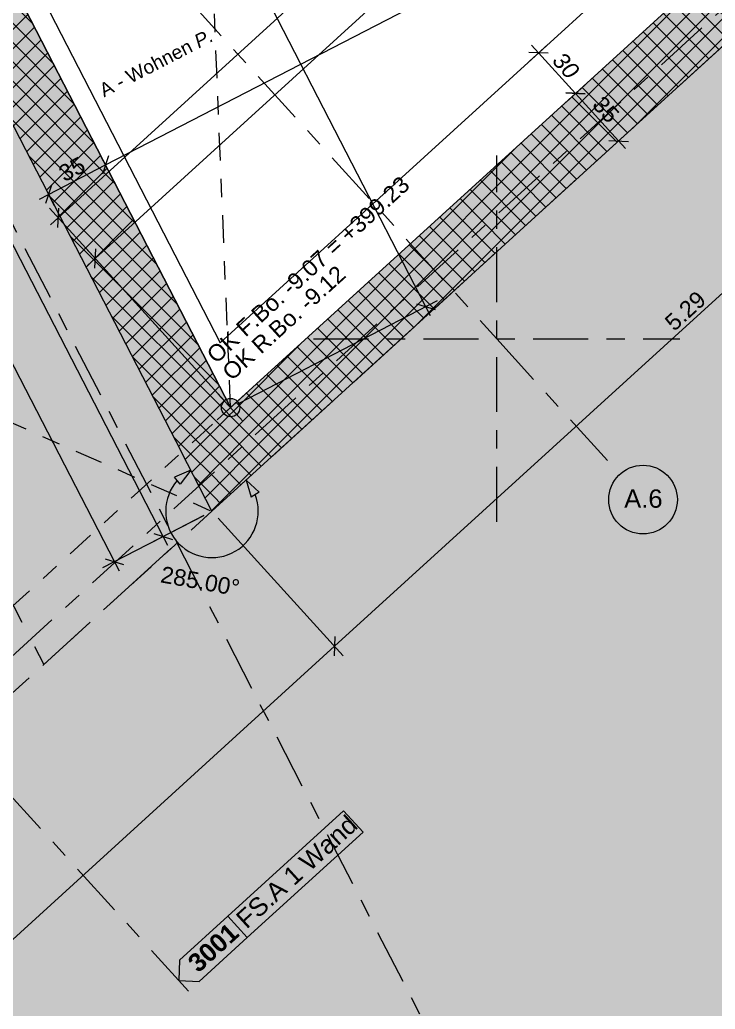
# Model space of a CAD drawing. Header units: metres. Extents: x 2688579.7 to 2688666, y 1281656.9 to 1281721.4.
# Drawn here: x 2688613.87 to 2688617.67, y 1281664.22 to 1281669.62 of the extents above; entities that cross this region are included whole.
import ezdxf

# ---------------------------------------------------------------- set-up
doc = ezdxf.new("R2010")
doc.units = ezdxf.units.M
doc.header["$PDMODE"] = 2
doc.header["$PDSIZE"] = -2
for name, pattern in [('Strich 9_3mm', [0.6, 0.45, -0.15]), ('Strichpunkt 3_1_1mm Achsen', [0.25, 0.15, -0.05, 0, -0.05]), ('Strichpunkt 6_1_1mm', [0.39999999999999997, 0.3, -0.05, 0, -0.05]), ('Strichpunkt 6_2_2mm Schnitt', [0.5, 0.3, -0.1, 0, -0.1])]:
    doc.linetypes.add(name, pattern=pattern)
for name, color, linetype in [('00 11 Geometer', 7, 'Continuous'), ('00 14 Achsen', 7, 'Continuous'), ('00 73 Schnittlinien', 7, 'Continuous'), ('00 80 Plangrafik', 7, 'Continuous'), ('01 11 AW tragend', 7, 'Continuous'), ('02 11 Fundamente', 7, 'Continuous'), ('02 12 Unterzüge_Deckenabsätze', 7, 'Continuous'), ('03 14 Rampen', 7, 'Continuous'), ('07 11 Bemassung aussen', 7, 'Continuous'), ('07 12 Bemassung innen', 7, 'Continuous'), ('07 13 Höhenkoten', 7, 'Continuous'), ('08 11 Beschriftung allgemein', 7, 'Continuous'), ('09 11 Raumdefinitionen.SIA 416', 7, 'Continuous')]:
    doc.layers.add(name, color=color, linetype=linetype)
doc.styles.add('ERSTELLTER_STIL_1', font='arial.ttf')
doc.styles.add('ERSTELLTER_STIL_2', font='')
doc.styles.add('ERSTELLTER_STIL_3', font='')
doc.styles.get('ERSTELLTER_STIL_2').set_extended_font_data('Arial', italic=True)
doc.styles.get('ERSTELLTER_STIL_3').set_extended_font_data('Arial', bold=True)
doc.dimstyles.new('ERSTELLTER_STIL__1', dxfattribs={"dimtxt": 0.08999999761581422, "dimasz": 0.07125000000000001, "dimexe": 0.18, "dimexo": 0.0625, "dimgap": 0.09, "dimtad": 1, "dimzin": 0, "dimdsep": 46, "dimtxsty": 'ERSTELLTER_STIL_2', "dimblk": 'ARROWHEAD_6', "dimblk1": 'ARROWHEAD_6', "dimblk2": 'ARROWHEAD_6', "dimcen": 0.09, "dimse1": 1, "dimse2": 1, "dimclrd": 256, "dimclre": 256, "dimclrt": 256, "dimazin": 0, "dimtfac": 1, "dimtdec": 4, "dimtmove": 0, "dimatfit": 3, "dimfxl": 1, "dimtolj": 1, "dimtzin": 0, "dimarcsym": 0})
doc.dimstyles.new('ERSTELLTER_STIL__18', dxfattribs={"dimtxt": 0.08999999761581422, "dimasz": 0.09178743961352658, "dimexe": 0.18, "dimexo": 0.04, "dimgap": 0.09, "dimtad": 1, "dimzin": 0, "dimdsep": 46, "dimtxsty": 'ERSTELLTER_STIL_1', "dimblk": 'ARROWHEAD_5', "dimblk1": 'ARROWHEAD_5', "dimblk2": 'ARROWHEAD_5', "dimcen": 0.09, "dimclrd": 7, "dimclre": 7, "dimclrt": 7, "dimazin": 0, "dimtfac": 1, "dimtdec": 4, "dimtmove": 0, "dimatfit": 3, "dimfxl": 1, "dimtolj": 1, "dimtzin": 0, "dimarcsym": 0})
doc.dimstyles.new('ERSTELLTER_STIL__2', dxfattribs={"dimtxt": 0.08999999761581422, "dimasz": 0.07125000000000001, "dimexe": 0.18, "dimexo": 0.05, "dimgap": 0.09, "dimtad": 1, "dimzin": 0, "dimdsep": 46, "dimtxsty": 'ERSTELLTER_STIL_1', "dimblk": 'ARROWHEAD_6', "dimblk1": 'ARROWHEAD_6', "dimblk2": 'ARROWHEAD_6', "dimcen": 0.09, "dimclrd": 7, "dimclre": 7, "dimclrt": 7, "dimazin": 0, "dimtfac": 1, "dimtdec": 4, "dimtmove": 0, "dimatfit": 3, "dimfxl": 1, "dimtolj": 1, "dimtzin": 0, "dimarcsym": 0})
doc.dimstyles.new('ERSTELLTER_STIL__4', dxfattribs={"dimtxt": 0.08999999761581422, "dimasz": 0.07125000000000001, "dimexe": 0.18, "dimexo": 0.05, "dimgap": 0.09, "dimtad": 1, "dimzin": 0, "dimdsep": 46, "dimtxsty": 'ERSTELLTER_STIL_1', "dimblk": 'ARROWHEAD_6', "dimblk1": 'ARROWHEAD_6', "dimblk2": 'ARROWHEAD_6', "dimcen": 0.09, "dimclrd": 7, "dimclre": 7, "dimclrt": 7, "dimazin": 0, "dimtfac": 1, "dimtdec": 4, "dimtmove": 2, "dimatfit": 3, "dimfxl": 1, "dimtolj": 1, "dimtzin": 0, "dimarcsym": 0})
pattern_1 = [(44.99999999999999, (-190.4483196355036, -7.138988810048026), (-0.05303300858899104, 0.05303300858899108), []), (135.0000000000002, (-190.4483196355036, -7.138988810048026), (0.0530330085889909, 0.05303300858899123), [])]

# ---------------------------------------------------------------- blocks, each defined once
blk = doc.blocks.new('*D1')
at = {"layer": '07 12 Bemassung innen', "color": 253, "linetype": 'Continuous', "lineweight": 13, "true_color": 0x9f9f9f, "transparency": 16777216}
for p, q in [((224.3427606280835, 20.64616028430637), (224.2387443316648, 20.55152413527052)), ((224.2907524798741, 20.59884220978844), (224.2528980202598, 20.64044872835593)), ((224.3437264653287, 20.59634083715301), (224.2377784944196, 20.60134358242388)), ((224.4926430666602, 20.3769406284875), (224.2907524798741, 20.59884220978844)), ((224.5446512148695, 20.42425870300542), (224.4406349184508, 20.32962255396958)), ((224.4396690812056, 20.37944200112293), (224.5456170521147, 20.37443925585207)), ((224.5304975262745, 20.33533410992002), (224.4926430666602, 20.3769406284875))]:
    blk.add_line(p, q, dxfattribs=at)
at = {"layer": '07 12 Bemassung innen', "color": 253, "lineweight": 13, "true_color": 0x9f9f9f, "transparency": 16777216, "insert": (224.3590498825931, 20.55052248385023), "char_height": 0.08999999761581422, "attachment_point": 7, "rotation": 312.2965650796991, "style": 'ERSTELLTER_STIL_2'}
blk.add_mtext('\\A1;{\\pql;\\fArial|b0|i1|c0|p38;30}', dxfattribs=at)
blk = doc.blocks.new('ARROWHEAD_6')
at = {"color": 0, "linetype": 'Continuous', "lineweight": 0}
for p, q in [((0, 0), (-1, 0)), ((-0.5, -0.5), (0.5, 0.5))]:
    blk.add_line(p, q, dxfattribs=at)
blk = doc.blocks.new('*D12')
at = {"layer": '07 11 Bemassung aussen', "color": 7, "linetype": 'Continuous', "lineweight": 5, "transparency": 16777216}
for p, q in [((223.2236915756045, 17.30895416222564), (222.5404014583415, 18.05997072957212)), ((218.0834199205262, 12.72728976500503), (223.1763735041531, 17.36096231322492)), ((218.1307379919776, 12.67528161400575), (217.4474478747146, 13.42629818135223)), ((218.0418133997267, 12.68943530784386), (218.0834199205262, 12.72728976500503))]:
    blk.add_line(p, q, dxfattribs=at)
at = {"layer": '07 11 Bemassung aussen', "color": 7, "linetype": 'Continuous', "lineweight": 18, "transparency": 16777216}
for p, q in [((223.1788748799119, 17.41393629853199), (223.1738721283943, 17.30798832791785)), ((218.085921296285, 12.7802637503121), (218.0809185447674, 12.67431577969797))]:
    blk.add_line(p, q, dxfattribs=at)
at = {"layer": '07 11 Bemassung aussen', "color": 7, "lineweight": 18, "transparency": 16777216, "insert": (220.51355138123, 14.9606054808839), "char_height": 0.08999999761581422, "attachment_point": 7, "rotation": 42.29656170147634, "style": 'ERSTELLTER_STIL_1'}
blk.add_mtext('\\A1;{\\pql;\\fArial|b0|i0|c0|p38;6.88\\fArial|b0|i0|c0|p38;\\A1{\\H.66x;\\S5^  ;}}', dxfattribs=at)
blk = doc.blocks.new('*D13')
at = {"layer": '07 11 Bemassung aussen', "color": 7, "linetype": 'Continuous', "lineweight": 5, "transparency": 16777216}
for p, q in [((227.138000304786, 20.87027169749154), (226.4547099775438, 21.62128849562995)), ((227.0906822333346, 20.92227984849082), (227.132288754134, 20.96013430565199)), ((223.1763735041531, 17.36096231322492), (227.0906822333346, 20.92227984849082)), ((218.0834199205262, 12.72728976500503), (223.1763735041531, 17.36096231322492))]:
    blk.add_line(p, q, dxfattribs=at)
at = {"layer": '07 11 Bemassung aussen', "color": 7, "linetype": 'Continuous', "lineweight": 18, "transparency": 16777216}
for p, q in [((227.0881808575758, 20.86930586318375), (227.0931836090934, 20.97525383379789)), ((223.1788748799119, 17.41393629853199), (223.1738721283943, 17.30798832791785))]:
    blk.add_line(p, q, dxfattribs=at)
at = {"layer": '07 11 Bemassung aussen', "color": 7, "lineweight": 18, "transparency": 16777216, "insert": (225.0328564670389, 19.07436332488127), "char_height": 0.08999999761581422, "attachment_point": 7, "rotation": 42.29656170147634, "style": 'ERSTELLTER_STIL_1'}
blk.add_mtext('\\A1;{\\pql;\\fArial|b0|i0|c0|p38;5.29}', dxfattribs=at)
blk = doc.blocks.new('*D74')
at = {"layer": '07 12 Bemassung innen', "color": 7, "linetype": 'Continuous', "lineweight": 5, "transparency": 16777216}
for p, q in [((224.5446512148695, 20.42425870300544), (224.4406349184508, 20.3296225539696)), ((224.4926430666602, 20.37694062848752), (224.4547886070458, 20.418547147055)), ((224.7281819264827, 20.1180556240676), (224.4926430666602, 20.37694062848752)), ((224.7801900746921, 20.16537369858552), (224.6761737782734, 20.07073754954968)), ((224.7660363860971, 20.07644910550012), (224.7281819264827, 20.1180556240676))]:
    blk.add_line(p, q, dxfattribs=at)
at = {"layer": '07 12 Bemassung innen', "color": 7, "linetype": 'Continuous', "lineweight": 18, "transparency": 16777216}
for p, q in [((224.5456170521147, 20.37443925585209), (224.4396690812056, 20.37944200112295)), ((224.6752079410281, 20.12055699670303), (224.7811559119373, 20.11555425143217))]:
    blk.add_line(p, q, dxfattribs=at)
at = {"layer": '07 12 Bemassung innen', "color": 7, "lineweight": 18, "transparency": 16777216, "insert": (224.5777646058973, 20.31012919098982), "char_height": 0.08999999761581422, "attachment_point": 7, "rotation": 312.2965650796981, "style": 'ERSTELLTER_STIL_1'}
blk.add_mtext('\\A1;{\\pql;\\fArial|b0|i0|c0|p38;35}', dxfattribs=at)
blk = doc.blocks.new('*D284')
at = {"layer": '07 11 Bemassung aussen', "color": 7, "linetype": 'Continuous', "lineweight": 5, "transparency": 16777216}
for p, q in [((216.7195281875373, 27.84945029425961), (217.2708015965317, 28.13395101678583)), ((216.7562139012006, 27.93168209205866), (216.782010597234, 27.88169616430132)), ((216.782010597234, 27.88169616430132), (221.9736874984406, 17.82185027599513)), ((221.9112050887439, 17.78960440595342), (222.4623211161917, 18.07402390714195)), ((221.9736874984406, 17.82185027599513), (221.999484194474, 17.77186434823779))]:
    blk.add_line(p, q, dxfattribs=at)
at = {"layer": '07 11 Bemassung aussen', "color": 7, "linetype": 'Continuous', "lineweight": 18, "transparency": 16777216}
for p, q in [((216.8325323464278, 27.86557000981867), (216.7314888480402, 27.89782231878397)), ((221.9231657492468, 17.83797643047778), (222.0242092476344, 17.80572412151248))]:
    blk.add_line(p, q, dxfattribs=at)
at = {"layer": '07 11 Bemassung aussen', "color": 7, "lineweight": 18, "transparency": 16777216, "insert": (219.3253520463583, 22.9927452019452), "char_height": 0.08999999761581422, "attachment_point": 7, "rotation": 297.29731615814705, "style": 'ERSTELLTER_STIL_1'}
blk.add_mtext('\\A1;{\\pql;\\fArial|b0|i0|c0|p38;11.32}', dxfattribs=at)
blk = doc.blocks.new('*D309')
at = {"layer": '07 11 Bemassung aussen', "color": 7, "linetype": 'Continuous', "lineweight": 5, "transparency": 16777216}
for p, q in [((218.8905795600228, 24.45010260942021), (217.0486022119398, 28.01927854314592)), ((219.1127231065398, 24.56474626619286), (218.8280971503261, 24.4178567393785)), ((222.2402791131463, 17.95943265483972), (218.8905795600228, 24.45010260942021)), ((222.4623211161917, 18.07402390714194), (222.1777967034496, 17.92718678479801)), ((222.2660758091797, 17.90944672708238), (222.2402791131463, 17.95943265483972))]:
    blk.add_line(p, q, dxfattribs=at)
at = {"layer": '07 11 Bemassung aussen', "color": 7, "linetype": 'Continuous', "lineweight": 18, "transparency": 16777216}
for p, q in [((218.840057810829, 24.46622876390285), (218.9411013092166, 24.43397645493756)), ((222.1897573639525, 17.97555880932237), (222.2908008623401, 17.94330650035707))]:
    blk.add_line(p, q, dxfattribs=at)
at = {"layer": '07 11 Bemassung aussen', "color": 7, "lineweight": 18, "transparency": 16777216, "insert": (220.514810453717, 21.33873633488142), "char_height": 0.08999999761581422, "attachment_point": 7, "rotation": 297.29731615814705, "style": 'ERSTELLTER_STIL_1'}
blk.add_mtext('\\A1;{\\pql;\\fArial|b0|i0|c0|p38;7.30\\fArial|b0|i0|c0|p38;\\A1{\\H.66x;\\S5^  ;}}', dxfattribs=at)
blk = doc.blocks.new('*D341')
at = {"layer": '07 12 Bemassung innen', "color": 7, "linetype": 'Continuous', "lineweight": 5, "transparency": 16777216}
for p, q in [((221.9577557152185, 19.92412719427505), (221.8932639751351, 20.0490920136684)), ((221.6144862947247, 19.82609682867263), (221.9255098451768, 19.98660960397172)), ((221.6467321647665, 19.76361441897595), (221.582240424683, 19.8885792383693)), ((221.5645003669674, 19.80030013263926), (221.6144862947247, 19.82609682867263))]:
    blk.add_line(p, q, dxfattribs=at)
at = {"layer": '07 12 Bemassung innen', "color": 7, "linetype": 'Continuous', "lineweight": 18, "transparency": 16777216}
for p, q in [((221.9416359996594, 20.03713135316553), (221.9093836906942, 19.93608785477792)), ((221.6306124492074, 19.87661857786643), (221.5983601402421, 19.77557507947882))]:
    blk.add_line(p, q, dxfattribs=at)
at = {"layer": '07 12 Bemassung innen', "color": 7, "lineweight": 18, "transparency": 16777216, "insert": (221.7010514120308, 19.8910269841001), "char_height": 0.08999999761581422, "attachment_point": 7, "rotation": 27.29731615814707, "style": 'ERSTELLTER_STIL_1'}
blk.add_mtext('\\A1;{\\pql;\\fArial|b0|i0|c0|p38;35}', dxfattribs=at)
blk = doc.blocks.new('*D342')
at = {"layer": '07 12 Bemassung innen', "color": 7, "linetype": 'Continuous', "lineweight": 5, "transparency": 16777216}
for p, q in [((226.1567840823363, 22.17028209395161), (226.4678076327882, 22.33079486925064)), ((226.3891068708716, 21.72011319987739), (226.1245382122946, 22.23276450364828)), ((221.9255098451768, 19.98660960397172), (226.1567840823363, 22.17028209395161)), ((221.9577557152185, 19.92412719427505), (221.8932639751351, 20.0490920136684)), ((221.6144862947247, 19.82609682867263), (221.9255098451768, 19.98660960397172))]:
    blk.add_line(p, q, dxfattribs=at)
at = {"layer": '07 12 Bemassung innen', "color": 7, "linetype": 'Continuous', "lineweight": 18, "transparency": 16777216}
for p, q in [((226.172910236819, 22.22080384314542), (226.1406579278537, 22.11976034475781)), ((221.9416359996594, 20.03713135316553), (221.9093836906942, 19.93608785477792))]:
    blk.add_line(p, q, dxfattribs=at)
at = {"layer": '07 12 Bemassung innen', "color": 7, "lineweight": 18, "transparency": 16777216, "insert": (223.9264987810749, 21.03953401184172), "char_height": 0.08999999761581422, "attachment_point": 7, "rotation": 27.29731615814707, "style": 'ERSTELLTER_STIL_1'}
blk.add_mtext('\\A1;{\\pql;\\fArial|b0|i0|c0|p38;4.76}', dxfattribs=at)
blk = doc.blocks.new('*D356')
at = {"layer": '07 12 Bemassung innen', "color": 7, "linetype": 'Continuous', "lineweight": 5, "transparency": 16777216}
for p, q in [((218.6351433675081, 28.97929218422227), (218.4975609886803, 29.24588379889543)), ((218.6976257772047, 29.01153805426398), (218.5726609578114, 28.94704631418056)), ((223.6751954674987, 19.21324773273557), (218.6351433675081, 28.97929218422227)), ((223.7376778771954, 19.24549360277728), (222.6530325200477, 18.68573072875051)), ((223.7009921635321, 19.16326180497823), (223.6751954674987, 19.21324773273557))]:
    blk.add_line(p, q, dxfattribs=at)
at = {"layer": '07 12 Bemassung innen', "color": 7, "linetype": 'Continuous', "lineweight": 18, "transparency": 16777216}
for p, q in [((218.5846216183143, 28.99541833870492), (218.6856651167019, 28.96316602973963)), ((223.6246737183049, 19.22937388721822), (223.7257172166925, 19.19712157825293))]:
    blk.add_line(p, q, dxfattribs=at)
at = {"layer": '07 12 Bemassung innen', "color": 7, "lineweight": 18, "transparency": 16777216, "insert": (221.2664028214178, 23.92122963279719), "char_height": 0.08999999761581422, "attachment_point": 7, "rotation": 297.29731615814705, "style": 'ERSTELLTER_STIL_1'}
blk.add_mtext('\\A1;{\\pql;\\fArial|b0|i0|c0|p38;10.99}', dxfattribs=at)
blk = doc.blocks.new('*D357')
at = {"layer": '07 12 Bemassung innen', "color": 7, "linetype": 'Continuous', "lineweight": 5, "transparency": 16777216}
for p, q in [((218.4975609886803, 29.24588379889543), (217.9242931635974, 30.35669752686799)), ((218.560043398377, 29.27812966893714), (218.4350785789836, 29.21363792885372)), ((218.6351433675081, 28.97929218422227), (218.4975609886803, 29.24588379889543)), ((218.6976257772047, 29.01153805426398), (218.5726609578114, 28.94704631418056)), ((223.6751954674987, 19.21324773273557), (218.6351433675081, 28.97929218422227))]:
    blk.add_line(p, q, dxfattribs=at)
at = {"layer": '07 12 Bemassung innen', "color": 7, "linetype": 'Continuous', "lineweight": 18, "transparency": 16777216}
for p, q in [((218.4470392394865, 29.26200995337808), (218.5480827378741, 29.22975764441278)), ((218.5846216183143, 28.99541833870492), (218.6856651167019, 28.96316602973963))]:
    blk.add_line(p, q, dxfattribs=at)
at = {"layer": '07 12 Bemassung innen', "color": 7, "lineweight": 18, "transparency": 16777216, "insert": (218.5895707809866, 29.19842832476718), "char_height": 0.08999999761581422, "attachment_point": 7, "rotation": 297.29731615814705, "style": 'ERSTELLTER_STIL_1'}
blk.add_mtext('\\A1;{\\pql;\\fArial|b0|i0|c0|p38;30}', dxfattribs=at)
blk = doc.blocks.new('*D405')
at = {"layer": '07 12 Bemassung innen', "color": 7, "linetype": 'Continuous', "lineweight": 5, "transparency": 16777216}
for p, q in [((225.782644118035, 23.03775668600393), (228.7652415954914, 25.75138473380771)), ((226.4892606975026, 22.26110167274419), (225.735326043517, 23.08976483421328)), ((221.8683355962497, 19.47643891759612), (225.782644118035, 23.03775668600392)), ((222.5749521757173, 18.69978390433639), (221.8210175217318, 19.52844706580548)), ((221.8267290776822, 19.43858445798178), (221.8683355962497, 19.47643891759612))]:
    blk.add_line(p, q, dxfattribs=at)
at = {"layer": '07 12 Bemassung innen', "color": 7, "linetype": 'Continuous', "lineweight": 18, "transparency": 16777216}
for p, q in [((225.7851454906704, 23.09073067145847), (225.7801427453995, 22.98478270054938)), ((221.8708369688851, 19.52941290305067), (221.8658342236143, 19.42346493214157))]:
    blk.add_line(p, q, dxfattribs=at)
at = {"layer": '07 12 Bemassung innen', "color": 7, "lineweight": 18, "transparency": 16777216, "insert": (223.724818459403, 21.18984003988773), "char_height": 0.08999999761581422, "attachment_point": 7, "rotation": 42.296565079697814, "style": 'ERSTELLTER_STIL_1'}
blk.add_mtext('\\A1;{\\pql;\\fArial|b0|i0|c0|p38;5.29}', dxfattribs=at)
blk = doc.blocks.new('*D488')
at = {"layer": '07 12 Bemassung innen', "color": 7, "linetype": 'Continuous', "lineweight": 5, "transparency": 16777216}
for p, q in [((226.4892606975026, 22.26110167274419), (225.5334355922406, 23.31166626657319)), ((221.6664451449733, 19.69834034995605), (225.5807536667585, 23.25965811836384)), ((222.5749521757174, 18.6997839043364), (221.6191270704554, 19.7503484981654)), ((221.6248386264058, 19.66048589034171), (221.6664451449733, 19.69834034995605))]:
    blk.add_line(p, q, dxfattribs=at)
at = {"layer": '07 12 Bemassung innen', "color": 7, "linetype": 'Continuous', "lineweight": 18, "transparency": 16777216}
for p, q in [((225.5832550393939, 23.31263210381838), (225.5782522941231, 23.20668413290929)), ((221.6689465176087, 19.75131433541059), (221.6639437723379, 19.6453663645015))]:
    blk.add_line(p, q, dxfattribs=at)
at = {"layer": '07 12 Bemassung innen', "color": 7, "lineweight": 18, "transparency": 16777216, "insert": (223.5229280081265, 21.41174147224765), "char_height": 0.08999999761581422, "attachment_point": 7, "rotation": 42.29656507969812, "style": 'ERSTELLTER_STIL_1'}
blk.add_mtext('\\A1;{\\pql;\\fArial|b0|i0|c0|p38;5.29}', dxfattribs=at)
blk = doc.blocks.new('*D489')
at = {"layer": '07 12 Bemassung innen', "color": 7, "linetype": 'Continuous', "lineweight": 5, "transparency": 16777216}
for p, q in [((229.7754229272784, 25.16116151945131), (228.7749186988102, 26.26083374255826)), ((228.8222367733281, 26.2088255943489), (228.8638432918956, 26.24668005396324)), ((225.5807536667585, 23.25965811836384), (228.8222367733281, 26.2088255943489)), ((226.4892606975026, 22.26110167274419), (225.5334355922406, 23.31166626657319)), ((221.6664451449733, 19.69834034995605), (225.5807536667585, 23.25965811836384))]:
    blk.add_line(p, q, dxfattribs=at)
at = {"layer": '07 12 Bemassung innen', "color": 7, "linetype": 'Continuous', "lineweight": 18, "transparency": 16777216}
for p, q in [((228.8197354006927, 26.15585160889436), (228.8247381459636, 26.26179957980345)), ((225.5832550393939, 23.31263210381838), (225.5782522941231, 23.20668413290929))]:
    blk.add_line(p, q, dxfattribs=at)
at = {"layer": '07 12 Bemassung innen', "color": 7, "lineweight": 18, "transparency": 16777216, "insert": (227.2468828676225, 24.80064413620272), "char_height": 0.08999999761581422, "attachment_point": 7, "rotation": 42.29656507969812, "style": 'ERSTELLTER_STIL_1'}
blk.add_mtext('\\A1;{\\pql;\\fArial|b0|i0|c0|p38;4.38}', dxfattribs=at)
blk = doc.blocks.new('*D655')
at = {"layer": '07 11 Bemassung aussen', "linetype": 'Continuous', "lineweight": 5, "transparency": 16777216}
for points in [[(222.3908170418872, 18.32161065065665), (222.3018571808922, 18.28397733585043), (222.3325922080901, 18.24453930720876)], [(222.6937475407903, 18.26708570534438), (222.7214443831804, 18.17454918188916), (222.7640019788046, 18.20079515405041)]]:
    blk.add_hatch(color=7, dxfattribs=at).paths.add_polyline_path(points)
at = {"layer": '07 11 Bemassung aussen', "color": 7, "linetype": 'Continuous', "lineweight": 5, "transparency": 16777216}
for p, q in [((222.3908170418872, 18.32161065065665), (222.3018571808922, 18.28397733585043)), ((222.3908170418872, 18.32161065065665), (222.3325922080901, 18.24453930720876)), ((222.3325922080901, 18.24453930720876), (222.3018571808922, 18.28397733585043)), ((222.6937475407903, 18.26708570534438), (222.7640019788046, 18.20079515405041)), ((222.6937475407903, 18.26708570534438), (222.7214443831804, 18.17454918188916)), ((222.7640019788046, 18.20079515405041), (222.7214443831804, 18.17454918188916))]:
    blk.add_line(p, q, dxfattribs=at)
blk.add_arc((222.5067530519761, 18.09695430361606), 0.2528075012750562, 138.5639092126144, 21.02907565976705, dxfattribs=at)
at = {"layer": '07 11 Bemassung aussen', "color": 7, "lineweight": 18, "transparency": 16777216, "insert": (222.2207387154695, 17.70867203901509), "char_height": 0.08999999761581422, "attachment_point": 7, "rotation": 349.79649243619076, "style": 'ERSTELLTER_STIL_1'}
blk.add_mtext('\\A1;{\\pql;\\fArial|b0|i0|c0|p38;285.00°}', dxfattribs=at)
blk = doc.blocks.new('ARROWHEAD_5')
at = {"linetype": 'Continuous', "lineweight": 0}
blk.add_hatch(color=0, dxfattribs=at).paths.add_polyline_path([(-1, 0.2679), (0, 0), (-1, -0.2679)])
at = {"color": 0, "linetype": 'Continuous', "lineweight": 0}
blk.add_line((0, 0), (-1, 0), dxfattribs=at)
blk = doc.blocks.new('A$C08e27e3d')
at = {"layer": '00 73 Schnittlinien', "linetype": 'Continuous', "lineweight": 13, "true_color": 0xb1d17c}
for points in [[(32.25111314395744, 8.632193936493147), (32.88362218463098, 9.2076700779119), (32.77786929290394, 9.323903671766566), (32.1453602522304, 8.748427530347811)], [(31.98784767454976, 8.392666930931009), (32.25111314395744, 8.632193936493147), (32.1453602522304, 8.748427530347811), (31.88209478282275, 8.508900524785675)], [(31.88209478282275, 8.508900524785675), (31.87685443175891, 8.397907281994827), (31.98784767454976, 8.392666930931009)]]:
    blk.add_hatch(color=63, dxfattribs=at).paths.add_polyline_path(points)
at = {"layer": '00 80 Plangrafik', "linetype": 'Continuous', "lineweight": 13, "true_color": 0xefefef}
h = blk.add_hatch(dxfattribs=at)
h.set_pattern_fill('ERDE_2_0001', style=0, pattern_type=2)
h.set_pattern_definition([(44.99999999999999, (42.96668038851521, 26.11339535268209), (-0.1378858172737545, 0.1378858172737546), []), (44.99999999999999, (42.92071844942396, 26.15935729177334), (-0.2757716345475089, 0.2757716345475091), []), (44.99999999999999, (42.8747565103327, 26.2053192308646), (-0.2757716345475089, 0.2757716345475091), []), (135.0000000000002, (42.82879457124147, 26.25128116995585), (0.04596193909125136, 0.04596193909125165), [0.194999992847442, -0.194999992847442])])
h.paths.add_polyline_path([(4.972225564197743, 40.7256992637494), (2.760680377799417, 40.33701121977851), (2.765910786720212, 40.25078676166263), (2.779992647089983, 40.01864398628134), (2.800511909319965, 39.68037879208418), (2.825054523821251, 39.27578707752068), (2.851206441005047, 38.84466474104038), (2.876553611282475, 38.4268076810928), (2.898681985064741, 38.06201179612749), (3.010034659802471, 37.51385141075242), (3.309830333306877, 36.03803499260646), (3.746675479514721, 33.88755964865852), (4.269176572362767, 31.31542248587746), (4.825940085787863, 28.57462061123221), (5.365572493726717, 25.91815113169161), (5.836680270116176, 23.59901115422458), (5.917030114244454, 23.49087996289314), (6.133356618810069, 23.1997575242077), (6.448575242084189, 22.77555054113161), (6.825601442337955, 22.2681657166282), (7.227350677842537, 21.7275097536608), (7.616738406869075, 21.20348935519275), (7.95668008768871, 20.74601122418739), (8.075613063112257, 20.61741351645606), (8.395817224257797, 20.2711889231961), (8.862400423437776, 19.76669023930856), (9.420470512964641, 19.16327025969451), (10.01513534515075, 18.520281779255), (10.59150277230856, 17.8970775928911), (11.09468064675048, 17.35301049550385), (11.22350562592865, 17.23366066413888), (11.57034211889908, 16.91233419246377), (12.07573245881565, 16.44411561410817), (12.68021897883222, 15.88408946270175), (13.32434401210267, 15.28734027187416), (13.94864989178086, 14.70895257525508), (14.49367895102068, 14.20401090647415), (14.58744564525344, 14.13556198097402), (14.83989444503575, 13.95127640622457), (15.20774842599386, 13.68274598485218), (15.64773066375383, 13.36156251948324), (16.11656423394186, 13.01931781274416), (16.57097221218407, 12.68760366726133), (16.96767767410665, 12.39801188566111), (17.15824340410916, 12.24898562861202), (17.6713049698173, 11.84776109250828), (18.418908934782, 11.26311962991517), (19.31310186255425, 10.56384259339797), (20.26593031668492, 9.818711335521996), (21.18944086072497, 9.096507208852522), (21.99568005822539, 8.466011565954837), (22.14588124951069, 8.379483834115721), (22.55026906927199, 8.14652456001292), (23.13951988636728, 7.807069625768262), (23.84431006965463, 7.401054913503563), (24.59531598799202, 6.968416305340657), (25.32321401023748, 6.549089683401363), (25.95868050524905, 6.183010929807502), (26.10909676843983, 6.134868492478011), (26.51287857049519, 6.005861635889946), (27.09882543013953, 5.819121043143941), (27.79573686609737, 5.59777739734062), (28.53241239709311, 5.364961381580613), (29.23765154185125, 5.143803678964545), (29.84025381909623, 4.957434972593042), (30.37356590756227, 4.801082701224551), (30.91840145838907, 4.654553850625524), (31.47476045433947, 4.517848422748727), (32.04264287817628, 4.390966419546922), (32.62204871266223, 4.273907842972884), (33.21297794056014, 4.166672694979374), (33.81543054463282, 4.069260977519159), (34.41586425669365, 3.983317118639196), (35.00073679842424, 3.9104855375091), (35.57004814818964, 3.850766221123115), (36.1237982843549, 3.804159156475469), (36.66198718528517, 3.770664330560402), (37.18461482934546, 3.750281730372148), (37.69168119490087, 3.743011342904943), (38.17558495198151, 3.742587888436892), (38.62872482066996, 3.742746098721227), (39.05110083405395, 3.743485977993986), (39.44271302522125, 3.744807530491213), (39.80356142725961, 3.746710760448947), (40.13364607325673, 3.749195672103236), (40.43296699630037, 3.752262269690114), (40.72914435671959, 3.757369675533827), (41.04979829630116, 3.76597700634774), (41.39492881972075, 3.778084257944512), (41.76453593165397, 3.793691426136791), (42.15861963677648, 3.812798506737238), (42.57717993976397, 3.835405495558508), (43.020216845292, 3.861512388413253), (43.49216633168126, 3.893328395439765), (43.99746433916081, 3.933062746362923), (44.5361108350256, 3.980715467584105), (45.10810578657058, 4.036286585504683), (45.71344916109069, 4.099776126526036), (46.35214092588092, 4.171184117049545), (47.02418104823619, 4.250510583476576), (48.05725254059766, 4.375439200097203), (49.09032412185292, 4.50036789068059), (50.12339575642164, 4.625296625869714), (51.1564674087235, 4.750225376307547), (52.1895390431782, 4.875154112637064), (53.2226106242054, 5.000082805501245), (54.25568211622476, 5.125011425543057), (54.94297647989075, 5.255579925608217), (56.79338439306591, 5.607110504184851), (59.48969308901601, 6.119340778844691), (62.7146898010069, 6.732008367159477), (66.15116176230435, 7.384850886700933), (69.48189620617427, 8.017605955040807), (72.38968036588221, 8.570011189750808), (72.60056083089762, 8.624323142721963), (73.16831592916219, 8.770547631525549), (73.99561621550356, 8.983617600996737), (74.98513224474925, 9.238465995970714), (76.0395345717269, 9.510025761282645), (77.0614937512641, 9.773229841767716), (77.9536803381884, 10.00301118226111), (78.15148500621063, 10.12330856019903), (78.68403603514741, 10.44718611599712), (79.46003896230394, 10.9191219826319), (80.38819932498541, 11.4835942930799), (81.37722266049695, 12.08508118031763), (82.33581450614378, 12.66806077732161), (83.17268039923101, 13.17701121706836), (82.97934803750911, 13.48999663860295), (82.45883783293726, 14.33264969672416), (81.70038010640627, 15.56051558170815), (80.79320517880706, 17.02913948383107), (79.82654337103043, 18.59406659336909), (78.88962500396724, 20.11084210059837), (78.0716803985083, 21.43501119579509), (77.72398480099025, 21.99787988363929), (77.3762777715582, 22.56074150991333), (77.0285624289969, 23.12359800107019), (76.68084189209128, 23.68645128356285), (76.33311927962598, 24.24930328384424), (75.98539771038588, 24.81215592836735), (75.63768030315578, 25.37501114358514), (75.53792520572102, 25.53317149398379), (75.26935378905353, 25.95898782190128), (74.87800686660842, 26.57946304241989), (74.40992525184095, 27.32160007062191), (73.9111497582062, 28.11240182158965), (73.42772119915941, 28.87887121040539), (73.00568038815572, 29.54801115215145), (72.26462912149753, 30.72297882389258), (71.52360917838621, 31.89796625617815), (70.78261201649758, 33.07296805936704), (70.04162909350748, 34.24797884381812), (69.30065186709174, 35.42299321989027), (68.55967179492615, 36.59800579794238), (67.81868033468663, 37.77301118833334), (67.44664341293156, 38.36634250303678), (66.48717977261583, 39.89651273569306), (65.17526010116373, 41.98878631912102), (63.74585508599949, 44.26842768613954), (62.43393541454739, 46.36070126956752), (61.47447177423166, 47.89087150222381), (61.10243485247656, 48.48420281692729), (59.2482401750363, 47.99240514062279), (57.39570381955841, 47.49780633678063), (55.54416245725795, 47.00152685641584), (53.69295275934994, 46.50468715054352), (52.89225055860791, 46.29007024799834), (52.89283545432116, 46.29007132714172), (52.51748619879152, 46.18946272679824), (52.14210600519164, 46.08890638499226), (51.76668934717651, 45.98841163645952), (51.39123069840107, 45.88798781593574), (51.01572453252032, 45.78764425815663), (50.64016532318919, 45.68739029785794), (50.26454754406265, 45.58723526977535), (50.26490287056731, 45.58750406462227), (49.98887504157159, 45.51380886633656), (48.13468036413133, 45.02201119003207), (46.65219582942129, 44.63249577738785), (45.16805297274888, 44.24578149228132), (43.68291512289906, 43.8607478836974), (42.19744560865675, 43.47627450062102), (40.71230775880693, 43.09124089203709), (39.22816490213452, 42.70452660693056), (37.74568036742448, 42.31501119428635), (37.67548795068288, 42.54146893001153), (37.48650836681446, 43.15116283282705), (37.2111381153538, 44.03957394619286), (36.88177369583545, 45.10218331356885), (36.53081160779396, 46.23447197841502), (36.19064835076392, 47.33192098419128), (35.89368042427986, 48.29001137435757), (35.71664549439504, 48.20105801032327), (35.24001298481488, 47.96156818536075), (34.54549131565088, 47.6125973001806), (33.71478890701451, 47.19520075549337), (32.82961417901717, 46.75043395200965), (31.9716755517704, 46.31935229044), (31.22268144538566, 45.94301117149502), (30.6666755524513, 45.8224105887049), (29.16973661694175, 45.49771671191111), (26.98848275379754, 45.02459134847847), (24.37953207795903, 44.45869630577182), (21.59950270436667, 43.85569339115599), (18.90501274796088, 43.27124441199583), (16.55268032368213, 42.76101117565617), (16.02995146368806, 42.66913945794494), (14.62260453260149, 42.4217925253823), (12.57189900376576, 42.06137270882485), (10.11909435052431, 41.63028233912915), (7.505450046220517, 41.17092374715181)])
h.paths.add_polyline_path([(20.50969285236803, 33.33667135090184), (19.30145629197781, 33.06125227197689), (19.46721148662209, 32.74005822216481), (20.67544804728198, 33.01547730115124), (21.90705885702957, 30.62890918239704), (20.03895050471397, 30.20307147925667), (20.11673805779191, 29.86182509233638), (21.97212767177851, 30.28476354270581), (22.4833284107462, 29.29417838686933), (17.38173597397389, 28.13126382522705), (18.64856190586411, 22.57382237079077), (21.573532005613, 23.24057306942524), (21.9812482768381, 21.45196166645729), (23.33273241786503, 20.30982045370459), (22.35164428027534, 19.14890878700567), (23.64998228360469, 18.0515851358964), (24.63096336945648, 19.21268358877827), (24.83855071107413, 19.03725122452804), (26.91439107634355, 20.92589314839987), (28.70883540682053, 17.44868785261897), (27.7899183073099, 16.612642152595), (27.95608833432269, 16.290644257561), (28.87500543362208, 17.12668995739001), (32.05857862790802, 10.95768410529287), (35.97274193567472, 14.51928325962584), (38.41397327412295, 9.788758858204858), (52.53531242637226, 17.07620796051864), (58.92086826156458, 18.22456638840194), (58.93856802386216, 18.12614521085943), (66.22173153717608, 19.43592696900097), (66.20403183888914, 19.53434779060644), (68.35204862090615, 19.92064042331188), (71.19401457452449, 23.81274511818807), (69.19575274571946, 27.02426903513794), (72.77833034524025, 28.87309165829926), (61.39694204909574, 47.13788239537644), (61.33245083462126, 47.10459982427924), (60.96558531325198, 47.81550454649484), (58.56628398485046, 46.57733450027196), (58.9331736893611, 45.86638291644513), (57.30550457157406, 45.02637682294957), (57.29558930363379, 45.03261480419517), (57.17965157157911, 45.1039434427891), (57.06241769567535, 45.17312111793232), (56.94392757757529, 45.24012428435216), (56.8242215465057, 45.3049301368904), (56.70334034554065, 45.36751661826531), (56.58132511773439, 45.427862426579), (56.45821739211792, 45.48594702256778), (55.69098901591511, 45.78568379248994), (54.89523690138452, 45.99842796917704), (54.08079101286867, 46.12155151352903), (53.25771223980391, 46.15353347444998), (52.43616811406673, 46.09397877723038), (51.62630720996106, 45.94362310392428), (50.83813377838916, 45.70432380543316), (50.01961933121873, 45.40195373120195), (37.9670233584736, 40.94956519785821), (35.09103240861822, 46.52172212654668), (15.95635811868888, 42.15994849609168)], flags=0)
at = {"layer": '01 11 AW tragend', "linetype": 'Continuous', "lineweight": 0, "true_color": 0xffffff}
for points in [[(26.86691389681241, 21.01789260321189), (31.89226328811341, 11.27996358541023), (32.16028094875978, 11.52381152222837), (27.1349315574588, 21.26174054003006)], [(32.16028094875981, 11.52381154203596), (32.32645109166825, 11.20181343038619), (35.97274193567469, 14.51928326374112), (35.80657179276625, 14.84128137539089)], [(32.16028094664119, 11.52381152222837), (31.89226328811341, 11.27996358564811), (32.05843341700114, 10.95796549356808)], [(32.16028094611247, 11.52381152222832), (32.05843341647241, 10.95796549356801), (32.32645107500019, 11.20181343014828)]]:
    blk.add_hatch(color=7, dxfattribs=at).paths.add_polyline_path(points)
at = {"layer": '01 11 AW tragend', "linetype": 'Continuous', "lineweight": 5, "true_color": 0x4e4e4e}
h = blk.add_hatch(dxfattribs=at)
h.set_pattern_fill('BETON_0001', color=251, style=0, pattern_type=2)
h.set_pattern_definition(pattern_1)
h.paths.add_polyline_path([(26.86691389681241, 21.01789260321189), (31.89226328811341, 11.27996358541023), (32.16028094875978, 11.52381152222837), (27.1349315574588, 21.26174054003006)])
h = blk.add_hatch(dxfattribs=at)
h.set_pattern_fill('BETON_0001', color=251, style=0, pattern_type=2)
h.set_pattern_definition(pattern_1)
h.paths.add_polyline_path([(32.16028094875981, 11.52381154203596), (32.32645109166825, 11.20181343038619), (35.97274193567469, 14.51928326374112), (35.80657179276625, 14.84128137539089)])
h = blk.add_hatch(dxfattribs=at)
h.set_pattern_fill('BETON_0001', color=251, style=0, pattern_type=2)
h.set_pattern_definition(pattern_1)
h.paths.add_polyline_path([(32.16028094664119, 11.52381152222837), (31.89226328811341, 11.27996358564811), (32.05843341700114, 10.95796549356808)])
h = blk.add_hatch(dxfattribs=at)
h.set_pattern_fill('BETON_0001', color=251, style=0, pattern_type=2)
h.set_pattern_definition(pattern_1)
h.paths.add_polyline_path([(32.16028094611247, 11.52381152222832), (32.05843341647241, 10.95796549356801), (32.32645107500019, 11.20181343014828)])
at = {"layer": '07 13 Höhenkoten', "linetype": 'Continuous', "lineweight": 5}
for points in [[(32.16028094875981, 11.52381152222836), (32.19726375219815, 11.55746077556095), (32.18157159214954, 11.5690520848249), (32.16263812464501, 11.57375592854024), (32.1433457984798, 11.57085618914178), (32.12663169542722, 11.56079432566671)], [(32.16028094875981, 11.52381152222836), (32.12329814532146, 11.49016226889578), (32.13899030537007, 11.47857095963183), (32.1579237728746, 11.47386711591648), (32.17721609903981, 11.47676685531495), (32.19393020209239, 11.48682871879002)]]:
    blk.add_hatch(color=7, dxfattribs=at).paths.add_polyline_path(points)
at = {"layer": '00 11 Geometer', "color": 250, "linetype": 'Continuous', "lineweight": 13, "true_color": 0x3f3f3f}
blk.add_open_spline([(61.10243485247656, 48.48420281692729), (56.77352997377159, 47.34081434957805), (52.4635852428363, 46.16539965738131), (48.13468036413133, 45.02201119003207), (44.67800041448561, 44.10900244983433), (41.2023603170702, 43.22801993448409), (37.74568036742448, 42.31501119428635), (37.74568036742448, 42.31501119428635), (36.51101375635653, 46.29834470393457), (35.89368042427986, 48.29001137435757), (35.89368042427986, 48.29001137435757), (32.77968142585769, 46.72534450430744), (31.22268144538566, 45.94301117149502), (31.22268144538566, 45.94301117149502), (21.44268032567516, 43.82167784365215), (16.55268032368213, 42.76101117565617), (16.55268032368213, 42.76101117565617), (7.358013710788782, 41.1450112190409), (2.760680377799417, 40.33701121977851), (2.760680377799417, 40.33701121977851), (2.852681969608511, 38.82034512477316), (2.898681985064741, 38.06201179612749), (2.898681985064741, 38.06201179612749), (4.857346937842067, 28.42001115491934), (5.836680270116176, 23.59901115422458), (5.836680270116176, 23.59901115422458), (7.250013421140011, 21.69701122663304), (7.95668008768871, 20.74601122418739), (7.95668008768871, 20.74601122418739), (10.0486806438671, 18.48401050067827), (11.09468064675048, 17.35301049550385), (11.09468064675048, 17.35301049550385), (13.36067895529732, 15.25367757499539), (14.49367895102068, 14.20401090647415), (14.49367895102068, 14.20401090647415), (16.14301102872878, 13.00001188282244), (16.96767767410665, 12.39801188566111), (16.96767767410665, 12.39801188566111), (20.31968006337001, 9.776678227431553), (21.99568005822539, 8.466011565954837), (21.99568005822539, 8.466011565954837), (24.63768051177203, 6.944010933473187), (25.95868050524905, 6.183010929807502), (25.95868050524905, 6.183010929807502), (28.60930300305984, 5.333717593874063), (29.84025381909623, 4.957434972593042), (31.07120463935598, 4.581152350021007), (32.39626387633277, 4.285094314451996), (33.81543054463282, 4.069260977519157), (35.23459722133293, 3.853427639308798), (36.52668118368777, 3.744678008936125), (37.69168119490087, 3.743011342904943), (38.85668119028151, 3.741344676896411), (39.77044249357601, 3.744428238438006), (40.43296699630037, 3.752262269690114), (41.09549149855911, 3.760096300936716), (41.95790802579259, 3.796513086969954), (43.020216845292, 3.861512388413253), (44.08252568015769, 3.926511690796765), (45.41718103768528, 4.05617725272498), (47.02418104823619, 4.250510583476576), (49.43468106569662, 4.542010579801577), (51.84518209969565, 4.833511419904831), (54.25568211622476, 5.125011425543057), (54.25568211622476, 5.125011425543057), (66.34501369887903, 7.421677856550964), (72.38968036588221, 8.570011189750808), (72.38968036588221, 8.570011189750808), (76.09901367299199, 9.525344516228365), (77.9536803381884, 10.00301118226111), (77.9536803381884, 10.00301118226111), (81.43301373099848, 12.11901121547766), (83.17268039923101, 13.17701121706836), (83.17268039923101, 13.17701121706836), (79.77201372868126, 18.68234452860381), (78.0716803985083, 21.43501119579509), (77.2604064339207, 22.74838120428235), (76.44901363862618, 24.06167781058088), (75.63768030315578, 25.37501114358515), (75.63768030315578, 25.37501114358515), (73.88301371953781, 28.15701115348356), (73.00568038815572, 29.54801115215145), (71.2765175777854, 32.28957514030248), (69.54768033869505, 35.03134452163562), (67.81868033468663, 37.77301118833334), (67.81868033468663, 37.77301118833334), (61.10243485247656, 48.48420281692729), (61.10243485247656, 48.48420281692729)], degree=3, knots=[0, 0, 0, 0, 1, 1, 1, 2, 2, 2, 3, 3, 3, 4, 4, 4, 5, 5, 5, 6, 6, 6, 7, 7, 7, 8, 8, 8, 9, 9, 9, 10, 10, 10, 11, 11, 11, 12, 12, 12, 13, 13, 13, 14, 14, 14, 15, 15, 15, 16, 16, 16, 17, 17, 17, 18, 18, 18, 19, 19, 19, 20, 20, 20, 21, 21, 21, 22, 22, 22, 23, 23, 23, 24, 24, 24, 25, 25, 25, 26, 26, 26, 27, 27, 27, 28, 28, 28, 29, 29, 29, 29], dxfattribs=at)
at = {"layer": '00 14 Achsen', "color": 7, "linetype": 'Strichpunkt 6_1_1mm', "lineweight": 13}
for p, q in [((25.44650531972502, 20.87472693026222), (33.6136735079609, 11.89983059621991)), ((40.94830539086718, 19.24908310316021), (25.48250325384677, 5.177821563135035)), ((33.6136735079609, 11.89983059621991), (34.28671491262759, 11.16022579120287))]:
    blk.add_line(p, q, dxfattribs=at)
at = {"layer": '00 14 Achsen', "color": 7, "linetype": 'Continuous', "lineweight": 13}
blk.add_circle((34.41291017600258, 11.02154989026217), 0.1875, dxfattribs=at)
at = {"layer": '00 14 Achsen', "color": 7, "linetype": 'Strichpunkt 6_1_1mm', "lineweight": 13}
blk.add_point((33.6136735079609, 11.89983059621991), dxfattribs=at)
blk.add_point((33.6136735079609, 11.89983059621991), dxfattribs=at)
at = {"layer": '00 73 Schnittlinien', "color": 7, "linetype": 'Strichpunkt 6_2_2mm Schnitt', "lineweight": 13}
for p, q in [((13.70193085688629, 45.98334592011692), (33.64937966431356, 7.329945899791618)), ((31.92973087762243, 8.339790485067494), (28.5648691998185, 12.03812874559026))]:
    blk.add_line(p, q, dxfattribs=at)
at = {"layer": '00 73 Schnittlinien', "color": 7, "linetype": 'Continuous', "lineweight": 5}
for p, q in [((32.77786929290394, 9.323903671766566), (32.1453602522304, 8.748427530347811)), ((32.88362218463098, 9.2076700779119), (32.77786929290394, 9.323903671766566)), ((32.25111314395744, 8.632193936493147), (32.88362218463098, 9.2076700779119)), ((32.1453602522304, 8.748427530347811), (31.88209478282275, 8.508900524785675)), ((32.25111314395744, 8.632193936493147), (32.1453602522304, 8.748427530347811)), ((31.98784767454976, 8.392666930931009), (32.25111314395744, 8.632193936493147)), ((31.88209478282275, 8.508900524785675), (31.87685443175891, 8.397907281994827)), ((31.87685443175891, 8.397907281994827), (31.98784767454976, 8.392666930931009))]:
    blk.add_line(p, q, dxfattribs=at)
at = {"layer": '01 11 AW tragend', "color": 7, "linetype": 'Continuous', "lineweight": 18, "flags": 128}
for points in [[(32.16028094875981, 11.52381152222836), (27.12036436527072, 21.28996828550023)], [(28.87500543368563, 17.12668995744777), (31.89226328811341, 11.27996358541017)], [(36.07458947054505, 15.08512929063616), (32.16028094875978, 11.52381152222832)], [(32.05843341647241, 10.95796549356802), (35.97274193567469, 14.51928325962581)], [(32.05843341647244, 10.95796549356807), (31.89226328811341, 11.27996358541017)]]:
    blk.add_lwpolyline(points, dxfattribs=at)
at = {"layer": '02 11 Fundamente', "color": 7, "linetype": 'Strich 9_3mm', "lineweight": 5, "flags": 128}
blk.add_lwpolyline([(25.67654267562952, 31.85416955426847), (23.84448062427282, 30.90871680884943), (17.81920132728916, 42.58427149643902), (14.74826673863257, 41.88424803289264), (19.30145629197779, 33.06125227197685), (19.46721148774137, 32.74005822274247), (20.69882229680266, 30.35349010350931), (20.03895050471397, 30.20307147925667), (20.11216764742449, 29.881880839433), (16.06477216255101, 28.95927730301729), (17.82054842807386, 21.25685855936783), (20.74551852782267, 21.92360925800228), (20.99045923281636, 20.84907834294605), (22.62271134866432, 19.46965970641198), (22.35164428027537, 19.14890878700565), (23.64998228360474, 18.05158513589645), (23.92109683622508, 18.37239224291336), (24.86530186906504, 17.57444319670712), (26.51772234069179, 19.0778490610464), (31.13951559739286, 10.12191531035402), (32.05843341647241, 10.95796549356802), (35.05382424164154, 13.68323319018162), (37.34759817389076, 9.23844601877271), (40.01353572260592, 10.61422801317866), (27.28771014903259, 35.27384483930181)], dxfattribs=at)
at = {"layer": '02 12 Unterzüge_Deckenabsätze', "color": 7, "linetype": 'Strichpunkt 3_1_1mm Achsen', "lineweight": 5}
for p, q in [((32.16028094875981, 11.52381152222838), (31.66279631571456, 23.63413275632741)), ((9.909896273934692, 20.73920544890219), (32.05843341647241, 10.95796549356802)), ((26.95697760919305, 6.789740514259835), (32.16028094875981, 11.52381152222838)), ((32.05843341647241, 10.95796549356802), (26.96547983284552, 6.324292945348134))]:
    blk.add_line(p, q, dxfattribs=at)
at = {"layer": '03 14 Rampen', "color": 253, "linetype": 'Continuous', "lineweight": 13, "true_color": 0x9f9f9f, "flags": 128}
blk.add_lwpolyline([(35.93212130509571, 15.36109461919079), (35.42322353171997, 16.34721758464952), (34.52896545682833, 18.08007715645811), (30.08572759684554, 15.78706795050574), (32.10328331321361, 11.87753966724939)], close=True, dxfattribs=at)
at = {"layer": '07 13 Höhenkoten', "color": 7, "linetype": 'Continuous', "lineweight": 5}
for p, q in [((32.08631534188311, 11.45651301556319), (32.2342465556365, 11.59111002889354)), ((32.22757945542497, 11.44984591535167), (32.09298244209464, 11.59777712910505))]:
    blk.add_line(p, q, dxfattribs=at)
blk.add_circle((32.16028094875981, 11.52381152222836), 0.05, dxfattribs=at)
at = {"layer": '09 11 Raumdefinitionen.SIA 416', "color": 41, "linetype": 'Continuous', "lineweight": 0, "true_color": 0xffd6a8, "flags": 128}
blk.add_lwpolyline([(16.47451567005839, 41.91908501703215), (22.51150793138606, 30.22083324866036), (27.05393993511493, 32.56499777829205), (31.66279631571456, 23.63413275632739), (27.12036436537963, 21.28996828555644), (32.16028094875981, 11.52381152222836), (36.07458947054508, 15.08512929063617), (38.56449111596044, 10.26029282885883), (52.42156935548317, 17.41136745431891), (52.67810706999555, 17.45750239607397), (51.57132359135829, 23.61187678711856), (45.41190866321637, 20.43325339703438), (45.27404026777964, 20.7004099428258), (43.48582569667263, 24.16541897167797), (43.48581507165062, 24.1654134885361), (43.25651806358434, 24.60973643650507), (43.52311183236571, 24.74731464134485), (40.33612383711207, 30.92270087107531), (38.1803088057527, 35.09999622330582), (40.08492262084656, 36.08292773730006), (37.7979666829994, 40.51399534249968), (34.9044018061621, 46.12020128076981)], close=True, dxfattribs=at)
at = {"layer": '00 14 Achsen', "color": 7, "lineweight": 5, "insert": (34.31005292600258, 11.02644139026217), "char_height": 0.1, "attachment_point": 4, "style": 'ERSTELLTER_STIL_1'}
blk.add_mtext('\\A1;{\\pql;\\pt0;\\fArial|b0|i0|c0|p38;A.6}', dxfattribs=at)
at = {"layer": '00 73 Schnittlinien', "color": 7, "lineweight": 5, "char_height": 0.1, "attachment_point": 4, "rotation": 42.296887678150995}
for s, insert, style in [('\\A1;{\\pql;\\fArial|b0|i0|c0|p38;FS.A 1 Wand}', (32.21431711955697, 8.711554299695253), 'ERSTELLTER_STIL_1'), ('\\A1;{\\pql;\\fArial|b1|i0|c0|p38;3001}', (31.95105165014931, 8.472027294133117), 'ERSTELLTER_STIL_3')]:
    blk.add_mtext(s, dxfattribs=dict(at, insert=insert, style=style))
at = {"layer": '07 13 Höhenkoten', "color": 7, "lineweight": 5, "char_height": 0.08999999761581422, "attachment_point": 7, "rotation": 42.2978738555128, "style": 'ERSTELLTER_STIL_1'}
for s, insert in [('\\A1;{\\pql;\\fArial|b0|i0|c0|p38;OK F.Bo. -9.07 = +399.23}', (32.08215193281953, 11.75827229796599)), ('\\A1;{\\pql;\\fArial|b0|i0|c0|p38;OK R.Bo. -9.12}', (32.16694804897134, 11.66507563577023))]:
    blk.add_mtext(s, dxfattribs=dict(at, insert=insert))
at = {"layer": '08 11 Beschriftung allgemein', "color": 253, "linetype": 'Continuous', "lineweight": 13, "true_color": 0x9f9f9f, "insert": (31.43431334079665, 13.28242464374381), "char_height": 0.07500000000000001, "attachment_point": 1, "rotation": 27.291285833022386, "style": 'ERSTELLTER_STIL_1'}
blk.add_mtext('\\A1;{\\pql;\\fArial|b0|i0|c0|p38;A - Wohnen \\fArial|b0|i1|c0|p38;P.}', dxfattribs=at)
at = {"layer": '07 11 Bemassung aussen', "color": 7, "linetype": 'Continuous', "lineweight": 5}
for base, p1, p2, angle, picture, middle, turn in [((31.52536786293697, 10.6828614659471), (26.86691389681243, 21.01789260321191), (32.05843341647241, 10.95796549356802), 297.2973161581471, '*D284', (28.98636287363982, 15.74003118159456), 297.2973161581471), ((28.44225992451919, 17.31111379937218), (32.05843341647241, 10.95796549356802), (28.70883540682055, 17.44868785261894), 117.2973161581471, '*D309', (30.21720438676823, 14.00919887275077), 297.2973161581471), ((36.64236259783098, 13.78329103844279), (32.05843341647241, 10.95796549356802), (35.97274193567472, 14.51928325962584), 42.29656170147613, '*D13', (34.64071660676302, 12.04732583251448), 42.29656170147634), ((32.72805386864948, 10.22197350317689), (26.96547983284552, 6.324292945348134), (32.05843341647241, 10.95796549356802), 42.29656170147613, '*D12', (30.21032416611297, 8.016464860979493), 42.29656170147634)]:
    dim = blk.add_linear_dim(base=base, p1=p1, p2=p2, angle=angle, dimstyle='ERSTELLTER_STIL__2', dxfattribs=at)
    dim.commit()
    dim.dimension.update_dxf_attribs({"geometry": picture, "text_midpoint": middle, "dimtype": 128, "text_rotation": turn, "insert": (-190.4483196355036, -7.138988810048026)})
dim = blk.add_angular_dim_3p(base=(32.01364983393356, 10.70915620227063), center=(32.05843341647247, 10.95796549356804), p1=(29.0630425913034, 8.23269779695445), p2=(37.24995293613253, 0.8980383839241668), dimstyle='ERSTELLTER_STIL__18', dxfattribs=at)
dim.commit()
dim.dimension.update_dxf_attribs({"geometry": '*D655', "text_midpoint": (31.98672233330907, 10.57683356411847), "dimtype": 133, "text_rotation": 349.7964924361908, "insert": (-190.4483196355036, -7.138988810048026)})
at = {"layer": '07 12 Bemassung innen', "color": 7, "linetype": 'Continuous', "lineweight": 5}
for base, p1, p2, angle, dimstyle, picture, middle, turn in [((28.04924135317671, 22.1068949888474), (29.25828345644163, 22.3932614178357), (29.12070525028543, 22.65985518593773), 117.2973161581471, 'ERSTELLTER_STIL__4', '*D357', (28.21270587016929, 22.01910563739642), 297.2973161581471), ((28.18682373200448, 21.84030337417425), (32.16028094875981, 11.52381152222838), (29.25828345644163, 22.3932614178357), 117.2973161581471, 'ERSTELLTER_STIL__4', '*D356', (30.92741364885174, 16.66851561215105), 297.2973161581471), ((38.37391713782455, 19.06983678430088), (36.07458947054508, 15.08512929063618), (39.36075170032092, 17.98518913734331), 42.29656507969845, 'ERSTELLTER_STIL__4', '*D489', (36.85474300074591, 17.77360664714835), 42.29656507969812), ((35.33432448253137, 15.8987678759559), (32.16028094875981, 11.52381152222838), (36.07458947054508, 15.08512929063618), 42.29656507969831, 'ERSTELLTER_STIL__2', '*D405', (33.33267859252635, 14.16280255083336), 42.29656507969781), ((31.47719020967321, 12.8476207939237), (29.25349512733104, 16.39326716756802), (29.5645211889298, 16.55377507705029), 27.29731615814675, 'ERSTELLTER_STIL__2', '*D341', (31.29306565384996, 12.82349289873831), 27.29731615814707), ((35.70846444683272, 15.03129328390359), (29.5645211889298, 16.55377507705029), (35.96371763184214, 14.53669245404507), 27.29731615814675, 'ERSTELLTER_STIL__2', '*D342', (33.56141854205933, 13.9941425711345), 27.29731615814707), ((35.13243403125492, 16.12066930831581), (32.16028094875986, 11.52381152222839), (36.07458947054508, 15.08512929063618), 42.29656507969845, 'ERSTELLTER_STIL__2', '*D488', (33.13078814124992, 14.38470398319328), 42.29656507969812), ((34.04432343115656, 13.23795181843949), (34.35297406947501, 13.04558540201238), (34.11743520965246, 13.30447040643229), 132.2965650796987, 'ERSTELLTER_STIL__2', '*D74', (34.20890384170519, 13.15067364916118), 312.2965650796981)]:
    dim = blk.add_linear_dim(base=base, p1=p1, p2=p2, angle=angle, dimstyle=dimstyle, dxfattribs=at)
    dim.commit()
    dim.dimension.update_dxf_attribs({"geometry": picture, "text_midpoint": middle, "dimtype": 128, "text_rotation": turn, "insert": (-190.4483196355036, -7.138988810048026)})
at = {"layer": '07 12 Bemassung innen', "color": 253, "linetype": 'Continuous', "lineweight": 13, "true_color": 0x9f9f9f}
dim = blk.add_linear_dim(base=(33.84243284437053, 13.45985339974042), p1=(34.04432343115658, 13.23795181843948), p2=(32.10328331321361, 11.87753966724939), angle=132.2965650796992, dimstyle='ERSTELLTER_STIL__1', dxfattribs=at)
dim.commit()
dim.dimension.update_dxf_attribs({"geometry": '*D1', "text_midpoint": (33.99018911840093, 13.39106694202159), "dimtype": 128, "text_rotation": 312.2965650796991, "insert": (-190.4483196355036, -7.138988810048026)})

msp = doc.modelspace()

# ---------------------------------------------------------------- block references
msp.add_blockref('A$C08e27e3d', (2688582.858319622, 1281655.97698879))

doc.saveas('drawing.dxf')
